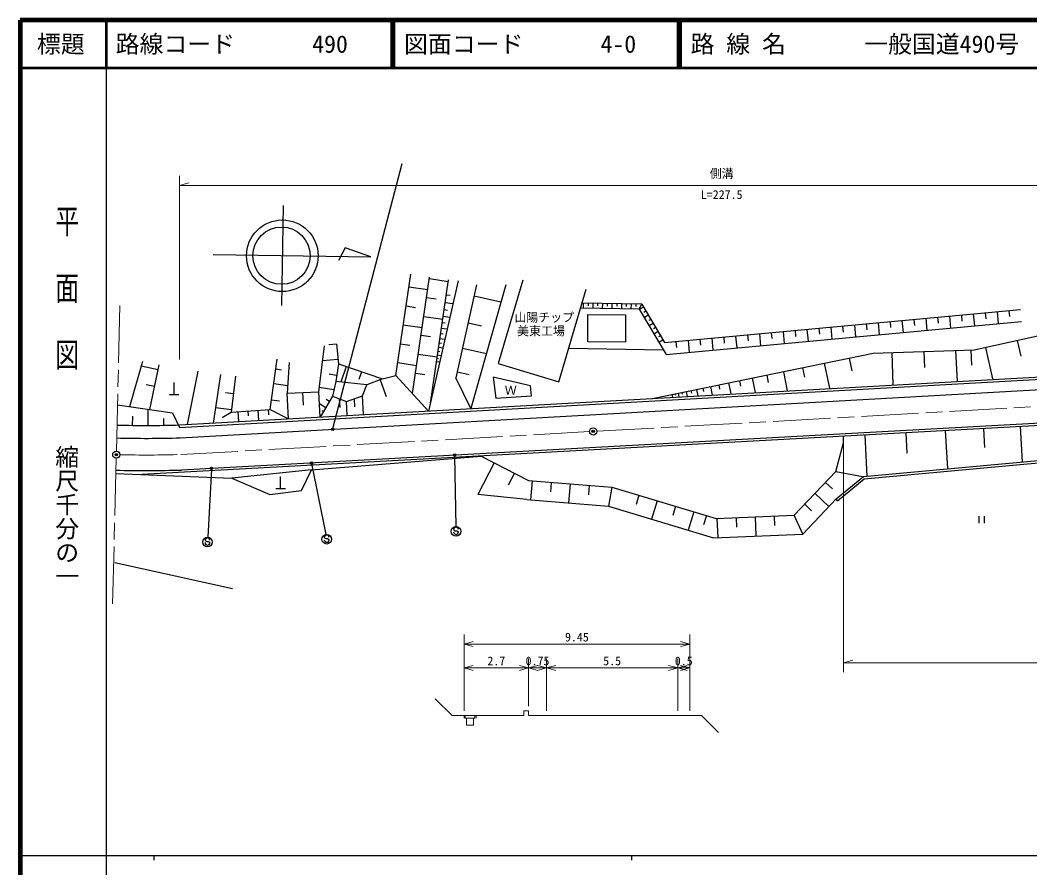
# Model space of a CAD drawing. Units: millimetres on the paper, with parts at other scales. Extents: x 40 to 680, y 20 to 380.
# Drawn here: x 40 to 251.4, y 202.4 to 380 of the extents above; entities that cross this region are included whole.
import ezdxf
from ezdxf.enums import TextEntityAlignment as Align

# ---------------------------------------------------------------- set-up
doc = ezdxf.new("R2010")
doc.units = ezdxf.units.MM
doc.header["$PDMODE"] = 32
doc.header["$PDSIZE"] = 0.5
doc.linetypes.add('CHAIN', pattern=[18.5, 12, -1.5, 3.5, -1.5])
for name, color, linetype, lineweight in [('M-BGD', 7, 'Continuous', 25), ('M-BMK', 2, 'CHAIN', 13), ('M-BMK-SRVR', 3, 'Continuous', 25), ('M-STR-HTXT', 7, 'Continuous', 13), ('M-STR-STRC', 7, 'Continuous', 25), ('M-TTL', 2, 'Continuous', 140), ('M-TTL-BAND', 7, 'Continuous', 25), ('M-TTL-LINE', 7, 'Continuous', 50)]:
    doc.layers.add(name, color=color, linetype=linetype, lineweight=lineweight)
doc.layers.add('M-TTL-TXT', color=7, linetype='Continuous')
doc.styles.add('@ＭＳ ゴシック', font='')
doc.styles.add('ＭＳ ゴシック', font='')
doc.styles.get('@ＭＳ ゴシック').set_extended_font_data('@MS Gothic')
doc.styles.get('ＭＳ ゴシック').set_extended_font_data('MS Gothic')

msp = doc.modelspace()

# ---------------------------------------------------------------- linework, layer by layer
at = {"layer": 'M-BGD'}
for p, q in [((105.486, 294.431), (120, 350)), ((118.672, 305.577), (121.78, 326.76)), ((122.159, 301.786), (125.737, 326.179)), ((125.69, 325.856), (129.647, 325.275)), ((125.345, 323.504), (121.387, 324.084)), ((131.687, 325.4), (125.534, 298.117)), ((125.905, 299.763), (129.695, 325.599)), ((135.589, 324.52), (131.202, 305.068)), ((141.7, 324.553), (134.34, 298.611)), ((145.265, 325.538), (140.062, 308.039)), ((152.79, 304.255), (158.558, 323.656)), ((125.109, 321.898), (127.088, 321.608)), ((129.238, 322.482), (130.043, 322.364)), ((135.072, 322.227), (140.681, 320.962)), ((120.807, 320.126), (122.785, 319.836)), ((128.782, 319.374), (129.477, 319.272)), ((129.001, 320.871), (130.612, 320.635)), ((169.597, 319.482), (157.381, 319.696)), ((170.171, 320.472), (157.677, 320.69)), ((157.925, 320.686), (157.907, 319.686)), ((158.924, 320.669), (158.916, 320.169)), ((159.924, 320.651), (159.907, 319.651)), ((160.924, 320.634), (160.915, 320.134)), ((161.924, 320.616), (161.907, 319.616)), ((162.924, 320.599), (162.915, 320.099)), ((163.924, 320.581), (163.906, 319.581)), ((164.924, 320.564), (164.915, 320.064)), ((165.923, 320.546), (165.906, 319.546)), ((166.923, 320.529), (166.915, 320.029)), ((167.923, 320.511), (167.906, 319.511)), ((168.923, 320.494), (168.914, 319.994)), ((169.597, 319.482), (170.171, 320.472)), ((169.597, 319.482), (175.263, 309.971)), ((170.512, 319.899), (169.653, 319.387)), ((170.171, 320.472), (174.949, 312.453)), ((174.949, 312.453), (249.483, 319.363)), ((124.529, 317.941), (128.486, 317.36)), ((128.578, 317.984), (129.968, 317.78)), ((158.868, 312.59), (158.899, 318.305)), ((158.899, 318.305), (166.773, 318.263)), ((166.773, 318.263), (166.743, 312.548)), ((171.024, 319.04), (170.595, 318.784)), ((171.536, 318.181), (170.677, 317.669)), ((172.048, 317.322), (171.618, 317.066)), ((227.152, 317.292), (227.267, 316.048)), ((229.641, 317.523), (229.872, 315.034)), ((232.13, 317.754), (232.246, 316.509)), ((234.62, 317.985), (234.85, 315.495)), ((237.109, 318.216), (237.224, 316.971)), ((239.598, 318.446), (239.829, 315.957)), ((242.088, 318.677), (242.203, 317.432)), ((244.577, 318.908), (244.808, 316.419)), ((247.066, 319.139), (247.182, 317.894)), ((120.226, 316.169), (124.184, 315.588)), ((128.212, 315.492), (129.413, 315.316)), ((128.388, 316.692), (128.989, 316.604)), ((133.807, 316.618), (136.611, 315.985)), ((172.56, 316.463), (171.701, 315.951)), ((173.071, 315.603), (172.642, 315.348)), ((175.263, 309.971), (249.714, 316.873)), ((204.748, 315.216), (204.979, 312.726)), ((207.237, 315.446), (207.352, 314.202)), ((209.726, 315.677), (209.957, 313.188)), ((212.216, 315.908), (212.331, 314.663)), ((214.705, 316.139), (214.936, 313.649)), ((217.194, 316.369), (217.31, 315.125)), ((219.684, 316.6), (219.915, 314.111)), ((222.173, 316.831), (222.288, 315.586)), ((224.662, 317.062), (224.893, 314.572)), ((239.749, 310.92), (258.727, 315.098)), ((123.948, 313.983), (125.927, 313.693)), ((127.897, 313.34), (128.933, 313.188)), ((128.049, 314.376), (128.567, 314.3)), ((173.583, 314.744), (172.724, 314.233)), ((174.095, 313.885), (173.666, 313.629)), ((173.748, 312.514), (174.607, 313.026)), ((182.344, 313.139), (182.459, 311.894)), ((184.833, 313.369), (185.064, 310.88)), ((187.322, 313.6), (187.438, 312.355)), ((189.812, 313.831), (190.043, 311.342)), ((192.301, 314.062), (192.417, 312.817)), ((194.79, 314.292), (195.021, 311.803)), ((197.28, 314.523), (197.395, 313.279)), ((199.769, 314.754), (200, 312.265)), ((202.258, 314.985), (202.374, 313.74)), ((102.513, 302.163), (103.741, 311.805)), ((106.264, 312.123), (104.66, 311.983)), ((106.264, 312.123), (106.628, 307.969)), ((119.646, 312.211), (121.624, 311.921)), ((127.624, 311.483), (128.519, 311.352)), ((127.756, 312.378), (128.203, 312.312)), ((132.611, 311.315), (137.624, 310.184)), ((174.715, 310.891), (154.867, 311.238)), ((166.743, 312.548), (158.868, 312.59)), ((177.517, 311.436), (177.402, 312.68)), ((179.855, 312.908), (180.085, 310.419)), ((218.657, 310.212), (239.749, 310.92)), ((239.319, 307.703), (239.139, 310.9)), ((242.168, 311.453), (243.627, 304.826)), ((248.795, 312.912), (249.525, 309.598)), ((92.32, 298.443), (93.809, 308.971)), ((106.545, 308.915), (103.337, 308.634)), ((123.368, 310.025), (127.325, 309.445)), ((127.284, 309.163), (127.617, 309.114)), ((127.389, 309.88), (128.161, 309.767)), ((127.502, 310.652), (127.889, 310.596)), ((172.401, 300.745), (218.657, 310.212)), ((213.63, 309.183), (214.166, 306.562)), ((222.529, 310.342), (222.754, 303.63)), ((229.241, 310.568), (229.354, 307.211)), ((236.316, 304.328), (235.954, 310.793)), ((65.61, 308.456), (62.881, 299.02)), ((68.883, 306.769), (65.334, 307.503)), ((67.154, 298.408), (69.089, 307.767)), ((73.359, 295.191), (301.364, 307.976)), ((73.38, 294.692), (300.447, 307.424)), ((93.519, 306.919), (94.753, 306.744)), ((96.344, 308.314), (95.906, 301.84)), ((106.628, 307.969), (106.088, 304.291)), ((106.628, 307.969), (115.872, 304.84)), ((108.231, 307.427), (107.131, 304.179)), ((119.065, 308.253), (123.023, 307.673)), ((127.186, 308.496), (127.853, 308.399)), ((140.062, 308.039), (152.79, 304.255)), ((203.812, 307.174), (204.221, 305.177)), ((208.388, 308.11), (209.461, 302.868)), ((73.474, 292.493), (301.967, 305.305)), ((75.037, 295.285), (77.277, 306.449)), ((81.97, 305.773), (80.42, 295.587)), ((85.075, 305.406), (84.187, 297.879)), ((106.195, 305.548), (104.682, 305.819)), ((111.478, 306.327), (110.929, 304.704)), ((115.872, 304.84), (112.559, 303.599)), ((115.357, 304.647), (116.66, 301.17)), ((115.872, 304.84), (118.672, 305.577)), ((118.672, 305.577), (125.534, 298.117)), ((122.787, 306.068), (124.766, 305.777)), ((134.34, 298.611), (131.202, 305.068)), ((131.48, 306.302), (133.987, 305.737)), ((146.849, 303.425), (139.073, 305.241)), ((139.073, 305.241), (139.587, 300.822)), ((190.633, 304.476), (190.871, 303.317)), ((193.289, 305.02), (193.912, 301.977)), ((196.332, 305.643), (196.643, 304.121)), ((199.818, 306.356), (200.636, 302.362)), ((68.149, 303.22), (66.375, 303.587)), ((72.244, 301.583), (72.244, 304.083)), ((93.088, 303.871), (96.015, 303.457)), ((105.654, 302.522), (102.627, 303.063)), ((106.088, 304.291), (105.426, 301.249)), ((112.559, 303.599), (106.088, 304.291)), ((111.65, 301.321), (112.559, 303.599)), ((147.084, 301.264), (146.849, 303.425)), ((180.464, 302.395), (180.569, 301.882)), ((181.638, 302.635), (181.914, 301.29)), ((182.984, 302.911), (183.122, 302.238)), ((184.526, 303.226), (184.887, 301.46)), ((186.292, 303.588), (186.472, 302.705)), ((188.315, 304.002), (188.79, 301.684)), ((71.244, 301.583), (73.244, 301.583)), ((84.638, 301.707), (82.968, 301.905)), ((92.606, 300.468), (94.308, 300.227)), ((95.906, 301.84), (102.513, 302.163)), ((96.207, 296.472), (95.906, 301.84)), ((99.359, 299.33), (99.209, 302.002)), ((102.811, 296.843), (102.513, 302.163)), ((105.426, 301.249), (102.811, 296.843)), ((104.758, 300.123), (104.099, 300.515)), ((105.426, 301.249), (108.337, 300.08)), ((106.982, 298.873), (106.881, 300.664)), ((108.337, 300.08), (111.65, 301.321)), ((110.09, 298.978), (109.993, 300.7)), ((111.872, 297.351), (111.65, 301.321)), ((139.587, 300.822), (147.084, 301.264)), ((176.486, 301.581), (176.608, 300.986)), ((177.081, 301.703), (177.142, 301.405)), ((177.763, 301.842), (177.923, 301.061)), ((178.544, 302.002), (178.624, 301.611)), ((179.439, 302.185), (179.649, 301.16)), ((60.381, 299.378), (71.866, 297.733)), ((66.818, 295.091), (66.811, 298.457)), ((309.296, 298.644), (73.805, 285.75)), ((84.244, 298.366), (80.903, 298.761)), ((84.187, 297.879), (92.32, 298.443)), ((87.67, 298.12), (87.742, 297.075)), ((89.788, 298.267), (89.937, 296.121)), ((91.934, 298.416), (92.009, 297.343)), ((92.32, 298.443), (96.207, 296.472)), ((103.976, 298.805), (102.657, 299.587)), ((103.508, 298.016), (103.272, 298.156)), ((108.5, 297.162), (108.337, 300.08)), ((63.547, 295.106), (63.569, 297.012)), ((292.993, 297.251), (65.503, 284.795)), ((70.089, 295.119), (70.067, 296.556)), ((71.866, 297.733), (73.38, 294.692)), ((82.303, 296.733), (84.187, 297.879)), ((85.579, 297.975), (85.724, 295.885)), ((233.731, 294.006), (234.168, 286.026)), ((241.71, 294.443), (241.929, 290.453)), ((249.397, 294.864), (249.803, 287.459)), ((212.405, 291.419), (212.427, 292.84)), ((216.847, 293.082), (217.318, 284.482)), ((225.447, 293.552), (225.682, 289.253)), ((210.828, 285.464), (212.405, 291.419)), ((216.574, 284.414), (292.29, 291.353)), ((216.773, 283.93), (292.365, 290.857)), ((100.972, 285.793), (136.538, 288.684)), ((136.538, 288.684), (146.428, 283.542)), ((100.972, 285.793), (84.319, 284.034)), ((98.902, 281.493), (100.972, 285.793)), ((139.265, 287.267), (135.822, 280.646)), ((202.111, 276.269), (210.828, 285.464)), ((210.828, 285.464), (216.407, 284.399)), ((60.024, 285.017), (84.319, 284.034)), ((84.319, 284.034), (92.279, 280.617)), ((94.539, 281.899), (94.539, 284.399)), ((143.491, 285.069), (142.197, 282.579)), ((146.428, 283.542), (163.926, 282.141)), ((147.202, 283.48), (146.883, 279.493)), ((210.861, 279.684), (216.574, 284.414)), ((211.18, 279.299), (216.773, 283.93)), ((92.279, 280.617), (98.902, 281.493)), ((93.539, 281.899), (95.539, 281.899)), ((151.19, 283.161), (151.03, 281.167)), ((155.177, 282.842), (154.857, 278.854)), ((159.164, 282.522), (159.004, 280.529)), ((163.926, 282.141), (163.182, 278.187)), ((163.926, 282.141), (185.716, 275.594)), ((210.101, 281.789), (208.649, 283.165)), ((146.108, 279.555), (135.822, 280.646)), ((146.108, 279.555), (163.182, 278.187)), ((169.554, 280.45), (168.978, 278.535)), ((173.384, 279.299), (172.234, 275.468)), ((203.898, 272.339), (210.861, 279.684)), ((209.373, 278.114), (206.47, 280.866)), ((211.18, 279.299), (210.861, 279.684)), ((163.182, 278.187), (185.209, 271.57)), ((177.215, 278.148), (176.64, 276.233)), ((181.046, 276.997), (179.895, 273.166)), ((205.742, 277.191), (204.291, 278.567)), ((183.703, 276.199), (183.128, 274.283)), ((185.716, 275.594), (202.111, 276.269)), ((185.921, 275.602), (186.085, 271.606)), ((189.917, 275.767), (189.999, 273.769)), ((193.914, 275.931), (194.078, 271.935)), ((197.91, 276.096), (197.993, 274.098)), ((203.898, 272.339), (202.111, 276.269)), ((240.764, 276.101), (240.764, 274.601)), ((241.889, 276.101), (241.889, 274.601)), ((185.209, 271.57), (203.898, 272.339)), ((59.789, 266.391), (84.474, 260.927))]:
    msp.add_line(p, q, dxfattribs=at)
for radius in [0.15, 0.12, 0.09, 0.06, 0.03]:
    msp.add_circle((105.448, 294.286), radius, dxfattribs=at)
for radius, end in [(244.038, 271.65014), (246.738, 271.6587), (253.488, 271.68933)]:
    msp.add_arc((66.332, 539.129), radius, 268.57818, end, dxfattribs=at)
msp.add_point((105.448, 294.286), dxfattribs=at)
at = {"layer": 'M-BMK'}
for p, q in [((60.141, 289.717), (60.923, 321.206)), ((160.736, 293.881), (358.924, 304.993)), ((73.623, 288.996), (159.238, 293.797)), ((60.104, 288.217), (59.347, 257.705))]:
    msp.add_line(p, q, dxfattribs=at)
msp.add_arc((66.332, 539.129), 250.238, 268.74991, 271.66958, dxfattribs=at)
at = {"layer": 'M-BMK-SRVR'}
for p, q in [((95.053, 341.189), (94.739, 320.191)), ((108.079, 332.299), (106.693, 329.638)), ((113.423, 330.413), (108.079, 332.299)), ((80.397, 330.907), (113.423, 330.413))]:
    msp.add_line(p, q, dxfattribs=at)
for centre, radius in [((94.895, 330.648), 7.5), ((94.737, 330.659), 6), ((159.987, 293.839), 0.75), ((60.123, 288.967), 0.75)]:
    msp.add_circle(centre, radius, dxfattribs=at)
for p in [(159.987, 293.839), (60.123, 288.967)]:
    msp.add_point(p, dxfattribs=at)
at = {"layer": 'M-STR-HTXT'}
for p, q in [((73.38, 308.923), (73.38, 347.375)), ((75.312, 345.893), (73.38, 345.375)), ((73.38, 345.375), (300.419, 345.375)), ((212.427, 291.84), (212.427, 243.375)), ((132.96, 235.289), (132.96, 251.289)), ((134.892, 249.806), (132.96, 249.289)), ((180.21, 249.289), (178.278, 249.806)), ((180.21, 235.289), (180.21, 251.289)), ((132.96, 249.289), (180.21, 249.289)), ((132.96, 249.289), (134.892, 248.771)), ((178.278, 248.771), (180.21, 249.289)), ((146.46, 236.289), (146.46, 246.289)), ((150.21, 235.289), (150.21, 246.289)), ((177.71, 235.289), (177.71, 246.289)), ((214.358, 245.893), (212.427, 245.375)), ((212.427, 245.375), (329.249, 245.375)), ((134.892, 244.806), (132.96, 244.289)), ((132.96, 244.289), (146.46, 244.289)), ((132.96, 244.289), (134.892, 243.771)), ((146.46, 244.289), (144.528, 244.806)), ((144.528, 243.771), (146.46, 244.289)), ((148.392, 244.806), (146.46, 244.289)), ((146.46, 244.289), (150.21, 244.289)), ((146.46, 244.289), (148.392, 243.771)), ((150.21, 244.289), (148.278, 244.806)), ((148.278, 243.771), (150.21, 244.289)), ((152.142, 244.806), (150.21, 244.289)), ((150.21, 244.289), (177.71, 244.289)), ((150.21, 244.289), (152.142, 243.771)), ((177.71, 244.289), (175.778, 244.806)), ((175.778, 243.771), (177.71, 244.289)), ((179.642, 244.806), (177.71, 244.289)), ((177.71, 244.289), (180.21, 244.289)), ((177.71, 244.289), (179.642, 243.771)), ((180.21, 244.289), (178.278, 244.806)), ((178.278, 243.771), (180.21, 244.289)), ((130.46, 234.289), (126.924, 237.824)), ((146.46, 235.289), (145.46, 235.289)), ((145.46, 235.289), (145.46, 234.289)), ((146.46, 234.289), (146.46, 235.289)), ((130.46, 234.289), (132.96, 234.289)), ((132.96, 234.289), (132.96, 233.789)), ((132.96, 234.289), (145.46, 234.289)), ((133.21, 234.289), (133.21, 233.789)), ((133.21, 233.789), (135.21, 233.789)), ((133.46, 233.789), (133.46, 232.289)), ((134.96, 233.789), (134.96, 232.289)), ((135.21, 234.289), (135.21, 233.789)), ((135.46, 234.289), (135.46, 233.789)), ((146.46, 234.289), (150.21, 234.289)), ((150.21, 234.289), (177.71, 234.289)), ((177.71, 234.289), (180.21, 234.289)), ((180.21, 234.289), (182.71, 234.289)), ((182.71, 234.289), (186.245, 230.753)), ((133.46, 232.289), (134.96, 232.289))]:
    msp.add_line(p, q, dxfattribs=at)
at = {"layer": 'M-STR-STRC'}
for p, q in [((130.965, 288.73), (131.251, 273.897)), ((80.031, 285.942), (79.282, 271.658)), ((101.036, 287.093), (103.995, 272.229)), ((130.77, 273.272), (130.877, 273.137)), ((130.877, 273.137), (131.123, 273.027)), ((131.123, 273.027), (131.424, 273.027)), ((131.424, 273.027), (131.67, 272.889)), ((131.67, 272.889), (131.77, 272.772)), ((78.729, 271.035), (78.836, 270.899)), ((78.836, 270.899), (79.082, 270.79)), ((79.082, 270.79), (79.383, 270.79)), ((79.383, 270.79), (79.629, 270.652)), ((79.629, 270.652), (79.729, 270.535)), ((103.69, 271.624), (103.797, 271.488)), ((103.797, 271.488), (104.043, 271.378)), ((104.043, 271.378), (104.344, 271.378)), ((104.344, 271.378), (104.59, 271.241)), ((104.59, 271.241), (104.69, 271.124))]:
    msp.add_line(p, q, dxfattribs=at)
for centre, radius in [((130.962, 288.88), 0.15), ((130.962, 288.88), 0.12), ((130.962, 288.88), 0.09), ((130.962, 288.88), 0.06), ((130.962, 288.88), 0.03), ((80.038, 286.092), 0.15), ((80.038, 286.092), 0.12), ((80.038, 286.092), 0.09), ((80.038, 286.092), 0.06), ((80.038, 286.092), 0.03), ((101.007, 287.24), 0.15), ((101.007, 287.24), 0.12), ((101.007, 287.24), 0.09), ((101.007, 287.24), 0.06), ((101.007, 287.24), 0.03), ((131.27, 272.897), 1), ((79.229, 270.66), 1), ((104.19, 271.249), 1)]:
    msp.add_circle(centre, radius, dxfattribs=at)
for centre, start, end in [((131.27, 273.272), 0, 180), ((131.27, 272.772), 180, 0), ((79.229, 271.035), 0, 180), ((104.19, 271.624), 0, 180), ((104.19, 271.124), 180, 0), ((79.229, 270.535), 180, 0)]:
    msp.add_arc(centre, 0.5, start, end, dxfattribs=at)
for p in [(130.962, 288.88), (80.038, 286.092), (101.007, 287.24)]:
    msp.add_point(p, dxfattribs=at)
at = {"layer": 'M-TTL'}
for p, q in [((40, 380), (40, 20)), ((680, 380), (40, 380))]:
    msp.add_line(p, q, dxfattribs=at)
at = {"layer": 'M-TTL-BAND'}
for p, q in [((58, 370), (58, 20)), ((40, 205), (579, 205)), ((68, 205), (68, 204)), ((168, 205), (168, 204))]:
    msp.add_line(p, q, dxfattribs=at)
at = {"layer": 'M-TTL-LINE'}
for p, q in [((58, 380), (58, 370)), ((117.75, 380), (117.75, 370)), ((118.25, 380), (118.25, 370)), ((177.75, 380), (177.75, 370)), ((178.25, 380), (178.25, 370)), ((40, 370), (680, 370))]:
    msp.add_line(p, q, dxfattribs=at)

# ---------------------------------------------------------------- texts
at = {"layer": 'M-BGD', "style": 'ＭＳ ゴシック'}
for s, p in [('山陽チップ', (149.741, 317.729)), ('美東工場', (149.055, 314.871))]:
    msp.add_text(s, height=1.833, dxfattribs=at).set_placement(p, align=Align.MIDDLE_CENTER)
msp.add_text('Ｗ', height=1.833, rotation=359.497, dxfattribs=at).set_placement((142.726, 302.436), align=Align.MIDDLE_CENTER)
at = {"layer": 'M-STR-HTXT', "style": 'ＭＳ ゴシック'}
for s, p in [('側溝', (186.899, 346.375)), ('9.45', (156.585, 249.289)), ('2.7', (139.71, 244.289)), ('0.75', (148.335, 244.289)), ('5.5', (163.96, 244.289)), ('0.5', (178.96, 244.289))]:
    msp.add_text(s, height=1.833, dxfattribs=at).set_placement(p, align=Align.BOTTOM_CENTER)
at = {"layer": 'M-STR-HTXT', "style": '@ＭＳ ゴシック'}
msp.add_text('L=227.5', height=1.833, dxfattribs=at).set_placement((186.899, 344.375), align=Align.TOP_CENTER)
at = {"layer": 'M-TTL-BAND', "style": '@ＭＳ ゴシック', "width": 1.4}
msp.add_text('平  面  図', height=3.666, rotation=270, dxfattribs=at).set_placement((49.777, 306.475), align=Align.MIDDLE_RIGHT)
at = {"layer": 'M-TTL-BAND', "style": '@ＭＳ ゴシック'}
msp.add_text('縮尺千分の一', height=3.666, rotation=270, dxfattribs=at).set_placement((49.777, 261.03), align=Align.MIDDLE_RIGHT)
at = {"layer": 'M-TTL-TXT', "style": 'ＭＳ ゴシック'}
msp.add_text('標題', height=3.666, dxfattribs=at).set_placement((48.5, 375), align=Align.MIDDLE_CENTER)
for s, p in [('路線コード', (60, 375)), ('490', (101.142, 375)), ('図面コード', (120.38, 375)), ('4-0', (161.521, 375)), ('路 線 名', (180.38, 375)), ('一般国道490号', (216.734, 375))]:
    msp.add_text(s, height=3.666, dxfattribs=at).set_placement(p, align=Align.MIDDLE_LEFT)

doc.saveas('drawing.dxf')
